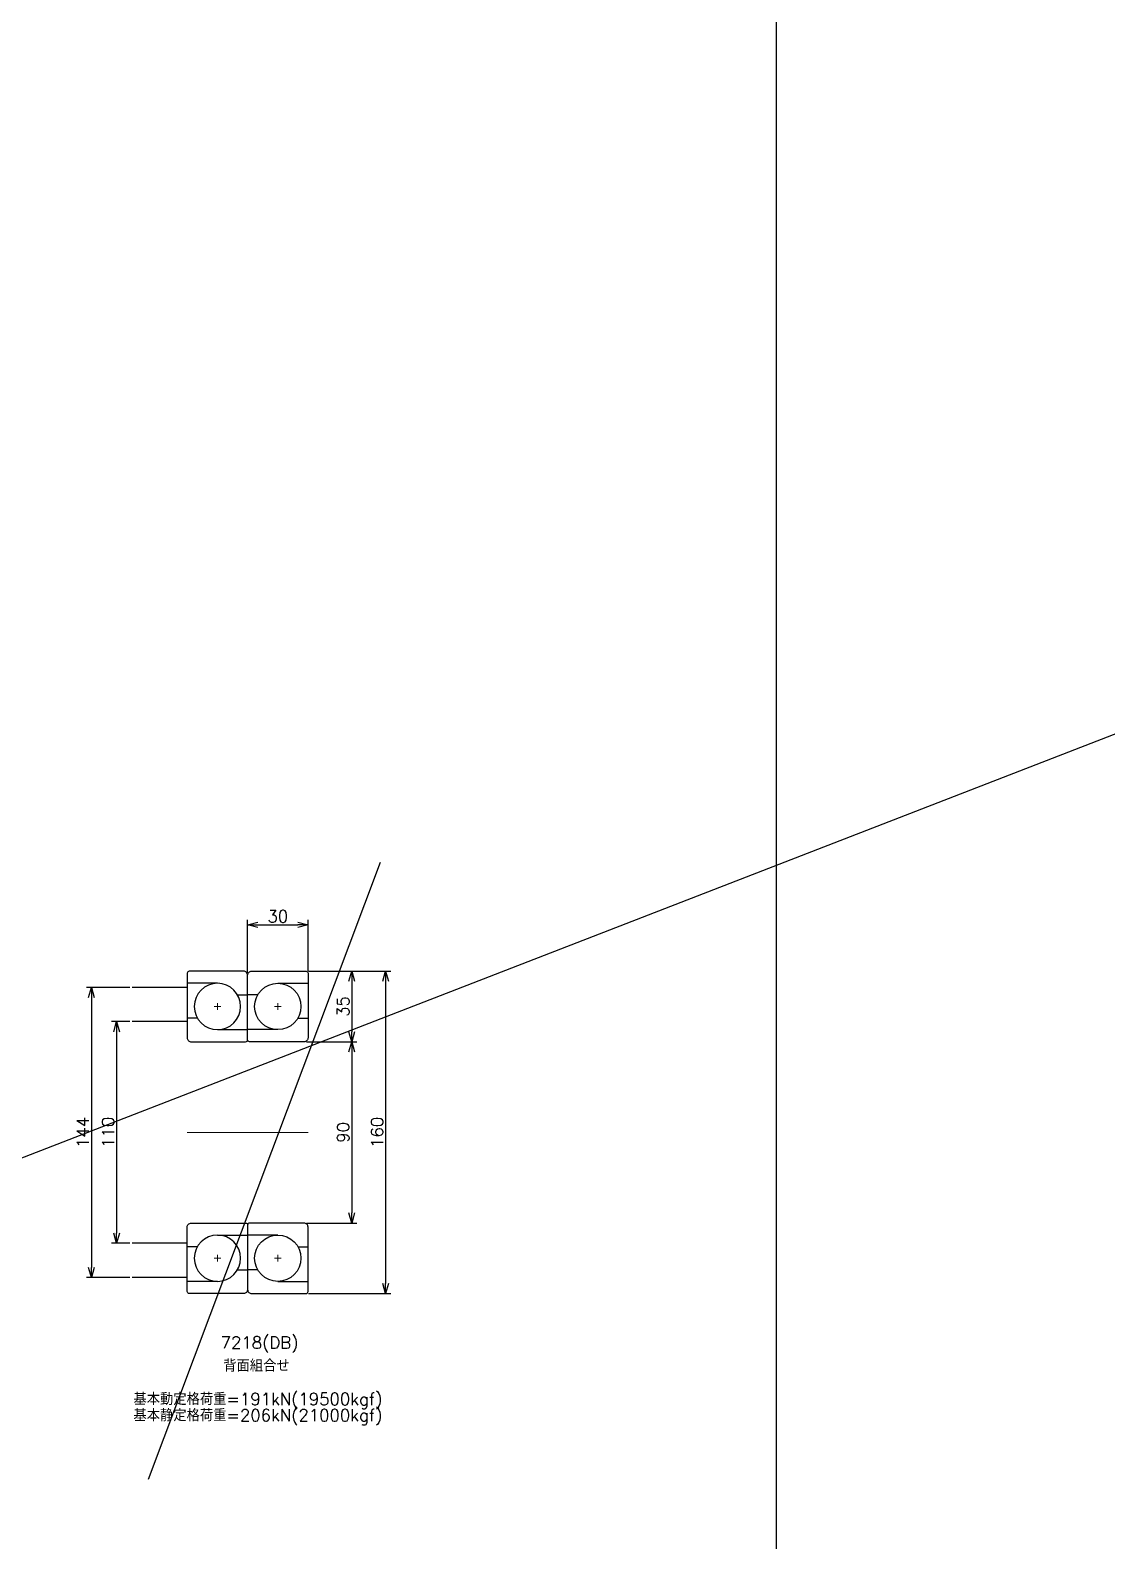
# Model space of a CAD drawing. Header units: millimetres. Extents: x -16130 to 36813, y -8099 to 27484.
# Drawn here: x -8907 to -8372, y 16499 to 17249 of the extents above; entities that cross this region are included whole.
import ezdxf

# ---------------------------------------------------------------- set-up
doc = ezdxf.new("R2010")
doc.units = ezdxf.units.MM
doc.header["$LTSCALE"] = 6
doc.header["$PDMODE"] = 99
doc.header["$PDSIZE"] = 1
doc.layers.add('08_DIM', color=3, linetype='Continuous', lineweight=13)
doc.layers.add('10_DRAFT', color=8, linetype='Continuous', lineweight=0, plot=False)
doc.styles.add('KSS_TXT', font='txt.shx', dxfattribs={"bigfont": 'extfont2.shx'})
doc.dimstyles.new('KSS_DIM', dxfattribs={"dimtxt": 3, "dimasz": 2.5, "dimexe": 1.25, "dimexo": 0.625, "dimtad": 1, "dimdsep": 46, "dimtxsty": 'KSS_TXT', "dimblk": 'OPEN30', "dimcen": 0, "dimazin": 2, "dimtfac": 0.75, "dimtmove": 0, "dimatfit": 3, "dimldrblk": 'OPEN30', "dimfxl": 1, "dimtolj": 1, "dimarcsym": 0})

# ---------------------------------------------------------------- blocks, each defined once
blk = doc.blocks.new('_Open30')
at = {"color": 0, "linetype": 'ByBlock', "lineweight": -2}
for p, q in [((-1, 0.27), (0, 0)), ((0, 0), (-1, -0.27)), ((0, 0), (-1, 0))]:
    blk.add_line(p, q, dxfattribs=at)
blk = doc.blocks.new('*D874')
at = {"layer": '08_DIM', "color": 0, "lineweight": -2, "transparency": 16777216}
for p, q in [((-8769.68, 16746.37), (-8744.73, 16746.37)), ((-8747.23, 16741.37), (-8747.23, 16661.37)), ((-8769.68, 16656.37), (-8744.73, 16656.37))]:
    blk.add_line(p, q, dxfattribs=at)
at = {"layer": 'Defpoints', "color": 0, "transparency": 16777216}
for p in [(-8770.93, 16746.37), (-8770.93, 16656.37), (-8747.23, 16656.37)]:
    blk.add_point(p, dxfattribs=at)
at = {"layer": '08_DIM', "color": 0, "lineweight": -2, "transparency": 16777216, "xscale": 5, "yscale": 5, "zscale": 5}
for p, rotation in [((-8747.23, 16746.37), 90), ((-8747.23, 16656.37), 270)]:
    blk.add_blockref('_Open30', p, dxfattribs=dict(at, rotation=rotation))
at = {"layer": '08_DIM', "color": 0, "transparency": 16777216, "insert": (-8751.48, 16701.37), "char_height": 6, "attachment_point": 5, "rotation": 90, "style": 'KSS_TXT'}
blk.add_mtext('\\A1;90', dxfattribs=at)
blk = doc.blocks.new('*D875')
at = {"layer": '08_DIM', "color": 0, "lineweight": -2, "transparency": 16777216}
for p, q in [((-8768.68, 16781.37), (-8727.88, 16781.37)), ((-8730.38, 16776.37), (-8730.38, 16626.37)), ((-8768.68, 16621.37), (-8727.88, 16621.37))]:
    blk.add_line(p, q, dxfattribs=at)
at = {"layer": 'Defpoints', "color": 0, "transparency": 16777216}
for p in [(-8769.93, 16781.37), (-8769.93, 16621.37), (-8730.38, 16621.37)]:
    blk.add_point(p, dxfattribs=at)
at = {"layer": '08_DIM', "color": 0, "lineweight": -2, "transparency": 16777216, "xscale": 5, "yscale": 5, "zscale": 5}
for p, rotation in [((-8730.38, 16781.37), 90), ((-8730.38, 16621.37), 270)]:
    blk.add_blockref('_Open30', p, dxfattribs=dict(at, rotation=rotation))
at = {"layer": '08_DIM', "color": 0, "transparency": 16777216, "insert": (-8734.63, 16701.37), "char_height": 6, "attachment_point": 5, "rotation": 90, "style": 'KSS_TXT'}
blk.add_mtext('\\A1;160', dxfattribs=at)
blk = doc.blocks.new('*D876')
at = {"layer": '08_DIM', "color": 0, "lineweight": -2, "transparency": 16777216}
for p, q in [((-8768.68, 16781.37), (-8744.73, 16781.37)), ((-8747.23, 16776.37), (-8747.23, 16751.37)), ((-8769.68, 16746.37), (-8744.73, 16746.37))]:
    blk.add_line(p, q, dxfattribs=at)
at = {"layer": 'Defpoints', "color": 0, "transparency": 16777216}
for p in [(-8769.93, 16781.37), (-8770.93, 16746.37), (-8747.23, 16746.37)]:
    blk.add_point(p, dxfattribs=at)
at = {"layer": '08_DIM', "color": 0, "lineweight": -2, "transparency": 16777216, "xscale": 5, "yscale": 5, "zscale": 5}
for p, rotation in [((-8747.23, 16781.37), 90), ((-8747.23, 16746.37), 270)]:
    blk.add_blockref('_Open30', p, dxfattribs=dict(at, rotation=rotation))
at = {"layer": '08_DIM', "color": 0, "transparency": 16777216, "insert": (-8751.48, 16763.87), "char_height": 6, "attachment_point": 5, "rotation": 90, "style": 'KSS_TXT'}
blk.add_mtext('\\A1;35', dxfattribs=at)
blk = doc.blocks.new('*D877')
at = {"layer": '08_DIM', "color": 0, "lineweight": -2, "transparency": 16777216}
for p, q in [((-8798.93, 16780.62), (-8798.93, 16806.88)), ((-8768.93, 16781.62), (-8768.93, 16806.88)), ((-8793.93, 16804.38), (-8773.93, 16804.38))]:
    blk.add_line(p, q, dxfattribs=at)
at = {"layer": 'Defpoints', "color": 0, "transparency": 16777216}
for p in [(-8768.93, 16804.38), (-8798.93, 16779.37), (-8768.93, 16780.37)]:
    blk.add_point(p, dxfattribs=at)
at = {"layer": '08_DIM', "color": 0, "lineweight": -2, "transparency": 16777216, "xscale": 5, "yscale": 5, "zscale": 5, "rotation": 180}
blk.add_blockref('_Open30', (-8798.93, 16804.38), dxfattribs=at)
at = {"layer": '08_DIM', "color": 0, "lineweight": -2, "transparency": 16777216, "xscale": 5, "yscale": 5, "zscale": 5}
blk.add_blockref('_Open30', (-8768.93, 16804.38), dxfattribs=at)
at = {"layer": '08_DIM', "color": 0, "transparency": 16777216, "insert": (-8783.93, 16808.63), "char_height": 6, "attachment_point": 5, "style": 'KSS_TXT'}
blk.add_mtext('\\A1;30', dxfattribs=at)
blk = doc.blocks.new('7018a_1_1')
at = {"color": 0}
for p, q in [((5.04, 68.25), (0, 68.25)), ((15, 74), (30, 74)), ((24.96, 56.75), (30, 56.75)), ((15, 51), (0, 51)), ((15, -51), (0, -51)), ((24.96, -56.75), (30, -56.75)), ((5.04, -68.25), (0, -68.25)), ((15, -74), (30, -74))]:
    blk.add_line(p, q, dxfattribs=at)
for points in [[(2, 80), (29, 80, -0.414214), (30, 79), (30, 47, -0.414214), (28, 45), (1, 45, -0.414214), (0, 46), (0, 78, -0.414214)], [(2, -80), (29, -80, 0.414214), (30, -79), (30, -47, 0.414214), (28, -45), (1, -45, 0.414214), (0, -46), (0, -78, 0.414214)]]:
    blk.add_lwpolyline(points, format="xyb", close=True, dxfattribs=at)
for centre in [(15, 62.5), (15, -62.5)]:
    blk.add_circle(centre, 11.5, dxfattribs=at)
at = {"layer": '10_DRAFT'}
for p, q in [((16.64, 62.5), (13.36, 62.5)), ((15, 60.86), (15, 64.14)), ((0, 0), (30, 0)), ((16.64, -62.5), (13.36, -62.5)), ((15, -60.86), (15, -64.14))]:
    blk.add_line(p, q, dxfattribs=at)
blk = doc.blocks.new('*D1149')
at = {"layer": '08_DIM', "color": 0, "lineweight": -2, "transparency": 16777216}
for p, q in [((-8857.48, 16773.37), (-8879.01, 16773.37)), ((-8876.51, 16768.37), (-8876.51, 16634.37)), ((-8857.48, 16629.37), (-8879.01, 16629.37))]:
    blk.add_line(p, q, dxfattribs=at)
at = {"layer": 'Defpoints', "color": 0, "transparency": 16777216}
for p in [(-8856.23, 16773.37), (-8876.51, 16629.37), (-8856.23, 16629.37)]:
    blk.add_point(p, dxfattribs=at)
at = {"layer": '08_DIM', "color": 0, "lineweight": -2, "transparency": 16777216, "xscale": 5, "yscale": 5, "zscale": 5}
for p, rotation in [((-8876.51, 16773.37), 90), ((-8876.51, 16629.37), 270)]:
    blk.add_blockref('_Open30', p, dxfattribs=dict(at, rotation=rotation))
at = {"layer": '08_DIM', "color": 0, "transparency": 16777216, "insert": (-8880.76, 16701.37), "char_height": 6, "attachment_point": 5, "rotation": 90, "style": 'KSS_TXT'}
blk.add_mtext('\\A1;144', dxfattribs=at)
blk = doc.blocks.new('*D1150')
at = {"layer": '08_DIM', "color": 0, "lineweight": -2, "transparency": 16777216}
for p, q in [((-8857.48, 16756.37), (-8866.47, 16756.37)), ((-8863.97, 16751.37), (-8863.97, 16651.37)), ((-8857.48, 16646.37), (-8866.47, 16646.37))]:
    blk.add_line(p, q, dxfattribs=at)
at = {"layer": 'Defpoints', "color": 0, "transparency": 16777216}
for p in [(-8856.23, 16756.37), (-8863.97, 16646.37), (-8856.23, 16646.37)]:
    blk.add_point(p, dxfattribs=at)
at = {"layer": '08_DIM', "color": 0, "lineweight": -2, "transparency": 16777216, "xscale": 5, "yscale": 5, "zscale": 5}
for p, rotation in [((-8863.97, 16756.37), 90), ((-8863.97, 16646.37), 270)]:
    blk.add_blockref('_Open30', p, dxfattribs=dict(at, rotation=rotation))
at = {"layer": '08_DIM', "color": 0, "transparency": 16777216, "insert": (-8868.22, 16701.37), "char_height": 6, "attachment_point": 5, "rotation": 90, "style": 'KSS_TXT'}
blk.add_mtext('\\A1;110', dxfattribs=at)

msp = doc.modelspace()

# ---------------------------------------------------------------- linework, layer by layer
at = {"color": 2}
msp.add_line((-1590.80397, 19526.87304), (-10784.35796, 15962.3952), dxfattribs=at)
at = {"color": 3}
msp.add_line((-8733.08212, 16835.30093), (-8848.36664, 16529.04932), dxfattribs=at)
for p, q in [((-8828.9253, 16773.37324), (-8856.22637, 16773.37324)), ((-8828.9253, 16756.37324), (-8856.22637, 16756.37324)), ((-8828.9253, 16646.37324), (-8856.22637, 16646.37324)), ((-8828.9253, 16629.37324), (-8856.22637, 16629.37324))]:
    msp.add_line(p, q)
at = {"color": 2}
msp.add_lwpolyline([(-8536.21059, 17910.38816), (-6731.62753, 17910.38816), (-6731.62753, 16227.94823), (-8536.21059, 16227.94823)], close=True, dxfattribs=at)

# ---------------------------------------------------------------- block references
at = {"color": 4, "xscale": -1}
msp.add_blockref('7018a_1_1', (-8798.9253, 16701.37324), dxfattribs=at)
at = {"color": 4}
msp.add_blockref('7018a_1_1', (-8798.9253, 16701.37324), dxfattribs=at)

# ---------------------------------------------------------------- texts
at = {"color": 0, "style": 'KSS_TXT'}
for s, p in [('7218(DB)', (-8812.2888, 16594.0358)), ('背面組合せ', (-8811.02258, 16582.55505)), ('基本動定格荷重=191kN(19500kgf)', (-8855.62415, 16565.99806)), ('基本静定格荷重=206kN(21000kgf)', (-8855.62415, 16557.95599))]:
    msp.add_text(s, height=6, dxfattribs=at).set_placement(p)

# ---------------------------------------------------------------- dimensions: what is measured, and where the dimension line sits
at = {"layer": '08_DIM'}
dim = msp.add_linear_dim(base=(-8768.9253, 16804.38081), p1=(-8798.9253, 16779.37324), p2=(-8768.9253, 16780.37324), dimstyle='KSS_DIM', override={"dimscale": 2}, dxfattribs=at)
dim.commit()
dim.dimension.update_dxf_attribs({"geometry": '*D877', "text_midpoint": (-8783.9253, 16808.63081)})
for base, p1, p2, picture, middle in [((-8747.23025, 16746.37324), (-8769.9253, 16781.37324), (-8770.9253, 16746.37324), '*D876', (-8751.48441, 16763.87324)), ((-8730.37813, 16621.37324), (-8769.9253, 16781.37324), (-8769.9253, 16621.37324), '*D875', (-8734.62813, 16701.37324)), ((-8876.50925, 16629.37324), (-8856.22637, 16773.37324), (-8856.22637, 16629.37324), '*D1149', (-8880.75925, 16701.37324)), ((-8863.9702, 16646.37324), (-8856.22637, 16756.37324), (-8856.22637, 16646.37324), '*D1150', (-8868.2202, 16701.37324)), ((-8747.23025, 16656.37324), (-8770.9253, 16746.37324), (-8770.9253, 16656.37324), '*D874', (-8751.48025, 16701.37324))]:
    dim = msp.add_linear_dim(base=base, p1=p1, p2=p2, angle=90, dimstyle='KSS_DIM', override={"dimscale": 2}, dxfattribs=at)
    dim.commit()
    dim.dimension.update_dxf_attribs({"geometry": picture, "text_midpoint": middle})

doc.saveas('drawing.dxf')
